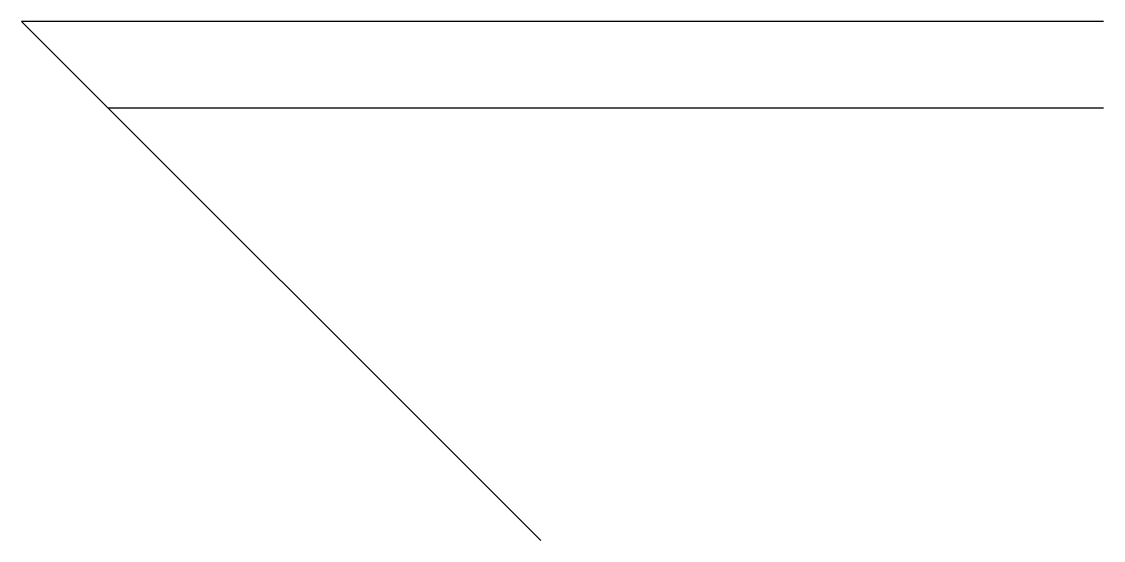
# Model space of a CAD drawing. Units: millimetres at full size, sheet at 1:100. Extents: x -15551 to 15061, y -12061 to 2633.
import ezdxf

# ---------------------------------------------------------------- set-up
doc = ezdxf.new("R2010")
doc.units = ezdxf.units.MM
doc.header["$LTSCALE"] = 100
doc.layers.add('0-0', color=7, linetype='Continuous')

msp = doc.modelspace()

# ---------------------------------------------------------------- linework, layer by layer
at = {"layer": '0-0'}
for p, q in [((15061.2, 2632.7), (-15551, 2632.7)), ((-857.1, -12061.2), (-15551, 2632.7)), ((15061.2, 183.7), (-13102, 183.7))]:
    msp.add_line(p, q, dxfattribs=at)

doc.saveas('drawing.dxf')
